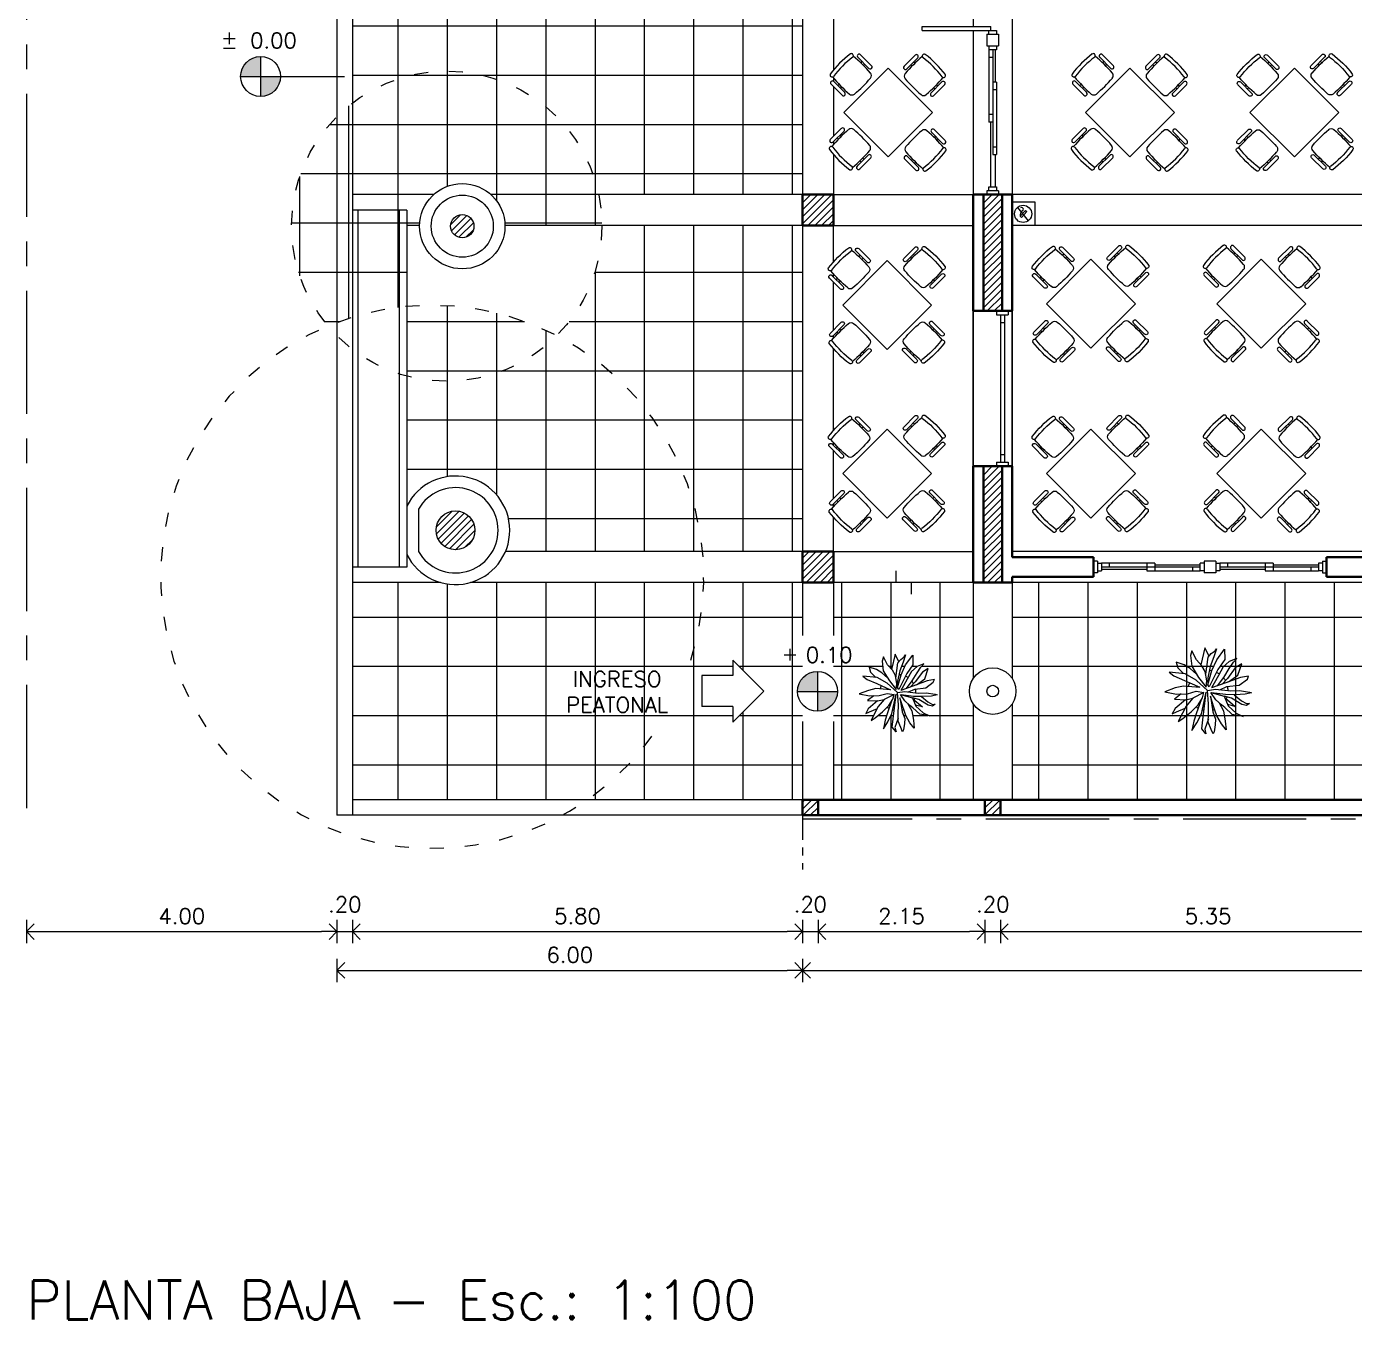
# Model space of a CAD drawing. Extents: x 1009 to 1343, y -172900 to 201.
# Drawn here: x 1012.3 to 1029.41, y 115.29 to 131.95 of the extents above; entities that cross this region are included whole.
import ezdxf

# ---------------------------------------------------------------- set-up
doc = ezdxf.new("R2010")
doc.units = 0
doc.header["$LTSCALE"] = 0.5
doc.linetypes.add('ACAD_ISO03W100', pattern=[30, 12, -18])
doc.linetypes.add('CENTER', pattern=[50.8, 31.75, -6.35, 6.35, -6.35])
doc.layers.get('0').update_dxf_attribs({"linetype": 'CONTINUOUS'})
doc.layers.get('Defpoints').update_dxf_attribs({"linetype": 'CONTINUOUS'})
for name, color, linetype, lineweight in [('Acotaciones', 9, 'CONTINUOUS', 9), ('Carpintería', 55, 'CONTINUOUS', 20), ('Detalles .05', 243, 'CONTINUOUS', 5), ('Detalles 01', 8, 'CONTINUOUS', 9), ('Equipamiento fijo', 31, 'CONTINUOUS', 13), ('Equipamiento movil', 33, 'CONTINUOUS', 9), ('Muros corte', 7, 'CONTINUOUS', 40), ('Muros vista', 253, 'CONTINUOUS', 25), ('Pisos', 252, 'CONTINUOUS', 18), ('Proyección', 4, 'ACAD_ISO03W100', 18), ('Punta 01', 6, 'CONTINUOUS', 9), ('Punta 015', 64, 'CONTINUOUS', 13), ('Punta 02', 11, 'CONTINUOUS', 20), ('Punta 05', 52, 'CONTINUOUS', 50), ('Sist. contra incendio', 1, 'CONTINUOUS', 18), ('Tratamiento pisos', 251, 'CONTINUOUS', 9), ('Vidrios', 147, 'CONTINUOUS', 13)]:
    doc.layers.add(name, color=color, linetype=linetype, lineweight=lineweight)
doc.styles.add('Texto 2 mm', font='simplex.shx', dxfattribs={"height": 0.2})
doc.styles.add('Texto 5 mm', font='simplex.shx', dxfattribs={"height": 0.5})
doc.dimstyles.new('Primera línea', dxfattribs={"dimscale": 0, "dimtxt": 0.2, "dimasz": 0.2, "dimexe": 0.15, "dimexo": 0, "dimgap": 0.1, "dimtad": 1, "dimzin": 4, "dimdsep": 46, "dimtxsty": 'Texto 2 mm', "dimblk": 'OPEN90', "dimcen": 2.5, "dimclrd": 256, "dimclre": 256, "dimclrt": 256, "dimadec": 0, "dimazin": 0, "dimtfac": 1, "dimtmove": 2, "dimatfit": 3, "dimldrblk": 'OPEN90', "dimfxl": 1, "dimtolj": 1, "dimtzin": 0, "dimlwd": -1, "dimlwe": -1, "dimarcsym": 0})
doc.dimstyles.new('Segunda línea', dxfattribs={"dimscale": 0, "dimtxt": 0.2, "dimasz": 0.2, "dimexe": 0.15, "dimexo": 0.5, "dimgap": 0.1, "dimtad": 1, "dimzin": 4, "dimdsep": 46, "dimtxsty": 'Texto 2 mm', "dimblk": 'OPEN90', "dimcen": 2.5, "dimclrd": 256, "dimclre": 256, "dimclrt": 256, "dimadec": 0, "dimazin": 0, "dimtfac": 1, "dimtmove": 2, "dimatfit": 3, "dimldrblk": 'OPEN90', "dimfxl": 1, "dimtolj": 1, "dimtzin": 0, "dimlwd": -1, "dimlwe": -1, "dimarcsym": 0})
pattern_1 = [(0, (0.4505, 12.5808), (1e-16, 0.635), []), (90, (0.4505, 12.5808), (-0.635, 2e-16), [])]
pattern_2 = [(45, (0.52796, 11.5044), (-0.0449012806, 0.0449012806), [])]

# ---------------------------------------------------------------- blocks, each defined once
blk = doc.blocks.new('_Open90')
at = {"color": 0, "linetype": 'ByBlock', "lineweight": -2}
for p, q in [((0, 0), (-1, 0)), ((-0.5, 0.5), (0, 0)), ((0, 0), (-0.5, -0.5))]:
    blk.add_line(p, q, dxfattribs=at)
blk = doc.blocks.new('*D204')
at = {"layer": 'Acotaciones', "transparency": 16777216}
for p, q in [((1012.296, 120.436), (1012.296, 120.136)), ((1016.296, 120.436), (1016.296, 120.136)), ((1012.496, 120.286), (1016.096, 120.286))]:
    blk.add_line(p, q, dxfattribs=at)
at = {"layer": 'Defpoints', "color": 0, "transparency": 16777216}
for p in [(1012.296, 120.436), (1016.296, 120.436), (1016.296, 120.286)]:
    blk.add_point(p, dxfattribs=at)
at = {"layer": 'Acotaciones', "transparency": 16777216, "xscale": 0.2, "yscale": 0.2, "zscale": 0.2, "rotation": 180}
blk.add_blockref('_Open90', (1012.296, 120.286), dxfattribs=at)
at = {"layer": 'Acotaciones', "transparency": 16777216, "xscale": 0.2, "yscale": 0.2, "zscale": 0.2}
blk.add_blockref('_Open90', (1016.296, 120.286), dxfattribs=at)
at = {"layer": 'Acotaciones', "transparency": 16777216, "insert": (1014.296, 120.486), "char_height": 0.2, "attachment_point": 5, "style": 'Texto 2 mm'}
blk.add_mtext('\\A1;4.00', dxfattribs=at)
blk = doc.blocks.new('Mesa con sillas')
at = {"layer": 'Equipamiento movil'}
for p, q in [((-0.217, 0.557), (-0.359, 0.7)), ((0.362, 0.708), (0.22, 0.565)), ((-0.574, -0.028), (-0.001, 0.545)), ((-0.394, 0.665), (-0.251, 0.523)), ((-0.34, 0.612), (-0.357, 0.595)), ((-0.305, 0.576), (-0.321, 0.56)), ((-0.001, 0.545), (0.572, -0.028)), ((0.254, 0.531), (0.397, 0.674)), ((0.324, 0.568), (0.307, 0.584)), ((0.36, 0.604), (0.343, 0.62)), ((-0.562, 0.212), (-0.705, 0.354)), ((0.708, 0.363), (0.565, 0.22)), ((-0.739, 0.32), (-0.596, 0.178)), ((-0.635, 0.317), (-0.651, 0.301)), ((-0.599, 0.282), (-0.615, 0.265)), ((0.599, 0.186), (0.742, 0.328)), ((0.618, 0.273), (0.602, 0.29)), ((0.654, 0.309), (0.638, 0.326)), ((-0.001, -0.6), (-0.574, -0.028)), ((0.572, -0.028), (-0.001, -0.6)), ((-0.604, -0.241), (-0.746, -0.384)), ((-0.712, -0.418), (-0.569, -0.276)), ((-0.623, -0.329), (-0.607, -0.345)), ((0.55, -0.285), (0.692, -0.428)), ((0.726, -0.394), (0.584, -0.251)), ((0.587, -0.355), (0.603, -0.339)), ((-0.659, -0.365), (-0.642, -0.381)), ((0.622, -0.391), (0.639, -0.375)), ((-0.258, -0.586), (-0.401, -0.729)), ((-0.367, -0.763), (-0.224, -0.621)), ((-0.364, -0.659), (-0.348, -0.676)), ((-0.328, -0.624), (-0.312, -0.64)), ((0.204, -0.631), (0.347, -0.773)), ((0.381, -0.739), (0.239, -0.596)), ((0.292, -0.65), (0.308, -0.634)), ((0.328, -0.685), (0.344, -0.669)), ((0.733, -0.527), (0.734, -0.527))]:
    blk.add_line(p, q, dxfattribs=at)
for centre, radius, start, end in [((0.321, -0.36), 1.342, 127.131, 142.869), ((-0.477, 0.687), 0.0255, 315.6251, 118.6369), ((-0.377, 0.683), 0.0242, 45, 225), ((1.739, -0.828), 1.988, 130.2245, 139.1817), ((0.38, 0.691), 0.0242, 315, 135), ((0.48, 0.695), 0.0255, 61.3631, 224.3749), ((-0.318, -0.352), 1.342, 37.131, 52.869), ((0.321, -0.36), 1.291, 127.131, 142.869), ((-1.736, -0.837), 1.988, 40.8183, 49.7755), ((-0.234, 0.54), 0.0242, 225, 45), ((0.237, 0.548), 0.0242, 135, 315), ((-0.318, -0.352), 1.291, 37.131, 52.869), ((-0.726, 0.437), 0.0255, 151.3631, 314.3749), ((-0.722, 0.337), 0.0242, 45, 225), ((0.797, 1.696), 1.988, 220.2245, 229.1817), ((-1.736, 1.696), 1.988, 310.8183, 319.1817), ((-0.269, 0.43), 0.0505, 319.1817, 40.8183), ((0.272, 0.438), 0.0505, 139.1817, 220.8183), ((1.739, 1.705), 1.988, 220.8183, 229.1817), ((-0.794, 1.705), 1.988, 310.8183, 319.7755), ((0.725, 0.345), 0.0242, 315, 135), ((0.729, 0.446), 0.0255, 225.6251, 28.6369), ((-0.579, 0.195), 0.0242, 225, 45), ((-0.469, 0.23), 0.0505, 229.1817, 310.8183), ((0.472, 0.238), 0.0505, 229.1817, 310.8183), ((0.582, 0.203), 0.0242, 135, 315), ((0.79, -1.76), 1.988, 130.8183, 139.7755), ((-0.587, -0.258), 0.0242, 315, 135), ((-0.477, -0.294), 0.0505, 49.1817, 130.8183), ((-1.743, -1.76), 1.988, 40.8183, 49.1817), ((1.723, -1.77), 1.988, 130.8183, 139.1817), ((0.457, -0.304), 0.0505, 49.1817, 130.8183), ((-0.81, -1.77), 1.988, 40.2245, 49.1817), ((0.567, -0.268), 0.0242, 45, 225), ((-0.734, -0.501), 0.0255, 45.6251, 208.6369), ((-0.729, -0.401), 0.0242, 135, 315), ((0.317, 0.3), 1.296, 217.1584, 232.8416), ((-0.277, -0.494), 0.0505, 319.1817, 40.8183), ((0.257, -0.503), 0.0505, 139.1817, 220.8183), ((-0.333, 0.287), 1.291, 307.131, 322.869), ((0.709, -0.411), 0.0242, 225, 45), ((0.714, -0.511), 0.0255, 331.3631, 134.3749), ((0.314, 0.296), 1.342, 217.131, 232.869), ((-1.743, 0.773), 1.988, 310.2245, 319.1817), ((-0.241, -0.604), 0.0242, 315, 135), ((0.222, -0.613), 0.0242, 45, 225), ((1.723, 0.763), 1.988, 220.8183, 229.7755), ((-0.333, 0.287), 1.342, 307.131, 322.869), ((-0.484, -0.751), 0.0255, 241.3631, 44.3749), ((-0.384, -0.746), 0.0242, 135, 315), ((0.364, -0.756), 0.0242, 225, 45), ((0.464, -0.761), 0.0255, 135.6251, 298.6369)]:
    blk.add_arc(centre, radius, start, end, dxfattribs=at)
blk = doc.blocks.new('*D205')
at = {"layer": 'Acotaciones', "transparency": 16777216}
for p, q in [((1016.496, 120.436), (1016.496, 120.136)), ((1022.296, 120.436), (1022.296, 120.136)), ((1016.696, 120.286), (1022.096, 120.286))]:
    blk.add_line(p, q, dxfattribs=at)
at = {"layer": 'Defpoints', "color": 0, "transparency": 16777216}
for p in [(1016.496, 120.436), (1022.296, 120.436), (1022.296, 120.286)]:
    blk.add_point(p, dxfattribs=at)
at = {"layer": 'Acotaciones', "transparency": 16777216, "xscale": 0.2, "yscale": 0.2, "zscale": 0.2, "rotation": 180}
blk.add_blockref('_Open90', (1016.496, 120.286), dxfattribs=at)
at = {"layer": 'Acotaciones', "transparency": 16777216, "xscale": 0.2, "yscale": 0.2, "zscale": 0.2}
blk.add_blockref('_Open90', (1022.296, 120.286), dxfattribs=at)
at = {"layer": 'Acotaciones', "transparency": 16777216, "insert": (1019.396, 120.486), "char_height": 0.2, "attachment_point": 5, "style": 'Texto 2 mm'}
blk.add_mtext('\\A1;5.80', dxfattribs=at)
blk = doc.blocks.new('*D206')
at = {"layer": 'Acotaciones', "transparency": 16777216}
for p, q in [((1022.496, 120.436), (1022.496, 120.136)), ((1024.646, 120.436), (1024.646, 120.136)), ((1022.696, 120.286), (1024.446, 120.286))]:
    blk.add_line(p, q, dxfattribs=at)
at = {"layer": 'Defpoints', "color": 0, "transparency": 16777216}
for p in [(1022.496, 120.436), (1024.646, 120.436), (1024.646, 120.286)]:
    blk.add_point(p, dxfattribs=at)
at = {"layer": 'Acotaciones', "transparency": 16777216, "xscale": 0.2, "yscale": 0.2, "zscale": 0.2, "rotation": 180}
blk.add_blockref('_Open90', (1022.496, 120.286), dxfattribs=at)
at = {"layer": 'Acotaciones', "transparency": 16777216, "xscale": 0.2, "yscale": 0.2, "zscale": 0.2}
blk.add_blockref('_Open90', (1024.646, 120.286), dxfattribs=at)
at = {"layer": 'Acotaciones', "transparency": 16777216, "insert": (1023.571, 120.486), "char_height": 0.2, "attachment_point": 5, "style": 'Texto 2 mm'}
blk.add_mtext('\\A1;2.15', dxfattribs=at)
blk = doc.blocks.new('*D207')
at = {"layer": 'Acotaciones', "transparency": 16777216}
for p, q in [((1024.846, 120.436), (1024.846, 120.136)), ((1030.196, 120.436), (1030.196, 120.136)), ((1025.046, 120.286), (1029.996, 120.286))]:
    blk.add_line(p, q, dxfattribs=at)
at = {"layer": 'Defpoints', "color": 0, "transparency": 16777216}
for p in [(1024.846, 120.436), (1030.196, 120.436), (1030.196, 120.286)]:
    blk.add_point(p, dxfattribs=at)
at = {"layer": 'Acotaciones', "transparency": 16777216, "xscale": 0.2, "yscale": 0.2, "zscale": 0.2, "rotation": 180}
blk.add_blockref('_Open90', (1024.846, 120.286), dxfattribs=at)
at = {"layer": 'Acotaciones', "transparency": 16777216, "xscale": 0.2, "yscale": 0.2, "zscale": 0.2}
blk.add_blockref('_Open90', (1030.196, 120.286), dxfattribs=at)
at = {"layer": 'Acotaciones', "transparency": 16777216, "insert": (1027.521, 120.486), "char_height": 0.2, "attachment_point": 5, "style": 'Texto 2 mm'}
blk.add_mtext('\\A1;5.35', dxfattribs=at)
blk = doc.blocks.new('*D211')
at = {"layer": 'Acotaciones', "transparency": 16777216}
for p, q in [((1016.296, 119.936), (1016.296, 119.636)), ((1016.496, 119.786), (1022.096, 119.786)), ((1022.296, 119.936), (1022.296, 119.636))]:
    blk.add_line(p, q, dxfattribs=at)
at = {"layer": 'Defpoints', "color": 0, "transparency": 16777216}
for p in [(1016.296, 120.436), (1022.296, 120.436), (1022.296, 119.786)]:
    blk.add_point(p, dxfattribs=at)
at = {"layer": 'Acotaciones', "transparency": 16777216, "xscale": 0.2, "yscale": 0.2, "zscale": 0.2, "rotation": 180}
blk.add_blockref('_Open90', (1016.296, 119.786), dxfattribs=at)
at = {"layer": 'Acotaciones', "transparency": 16777216, "xscale": 0.2, "yscale": 0.2, "zscale": 0.2}
blk.add_blockref('_Open90', (1022.296, 119.786), dxfattribs=at)
at = {"layer": 'Acotaciones', "transparency": 16777216, "insert": (1019.296, 119.986), "char_height": 0.2, "attachment_point": 5, "style": 'Texto 2 mm'}
blk.add_mtext('\\A1;6.00', dxfattribs=at)
blk = doc.blocks.new('*D212')
at = {"layer": 'Acotaciones', "transparency": 16777216}
for p, q in [((1022.296, 119.936), (1022.296, 119.636)), ((1022.496, 119.786), (1064.096, 119.786)), ((1064.296, 119.936), (1064.296, 119.636))]:
    blk.add_line(p, q, dxfattribs=at)
at = {"layer": 'Defpoints', "color": 0, "transparency": 16777216}
for p in [(1022.296, 120.436), (1064.296, 120.436), (1064.296, 119.786)]:
    blk.add_point(p, dxfattribs=at)
at = {"layer": 'Acotaciones', "transparency": 16777216, "xscale": 0.2, "yscale": 0.2, "zscale": 0.2, "rotation": 180}
blk.add_blockref('_Open90', (1022.296, 119.786), dxfattribs=at)
at = {"layer": 'Acotaciones', "transparency": 16777216, "xscale": 0.2, "yscale": 0.2, "zscale": 0.2}
blk.add_blockref('_Open90', (1064.296, 119.786), dxfattribs=at)
at = {"layer": 'Acotaciones', "transparency": 16777216, "insert": (1043.296, 119.986), "char_height": 0.2, "attachment_point": 5, "style": 'Texto 2 mm'}
blk.add_mtext('\\A1;42.00', dxfattribs=at)
blk = doc.blocks.new('Planta 1')
for p, q in [((-0.039, 0.64), (-0.099, 0.388)), ((0.024, 0.515), (-0.039, 0.64)), ((0.132, 0.627), (0.097, 0.506)), ((0.113, 0.595), (0.132, 0.627)), ((0.137, 0.461), (0.254, 0.622)), ((0.254, 0.622), (0.257, 0.466)), ((-0.35, 0.384), (-0.47, 0.424)), ((-0.47, 0.424), (-0.446, 0.342)), ((-0.233, 0.595), (-0.254, 0.525)), ((-0.254, 0.525), (-0.236, 0.364)), ((-0.166, 0.461), (-0.233, 0.595)), ((-0.084, 0.372), (-0.166, 0.461)), ((-0.027, 0.244), (0.009, 0.498)), ((0.009, 0.498), (0.057, 0.553)), ((0.097, 0.506), (0.041, 0.362)), ((0.057, 0.553), (0.113, 0.595)), ((0.063, 0.299), (0.137, 0.461)), ((0.257, 0.466), (0.156, 0.317)), ((0.326, 0.436), (0.233, 0.354)), ((0.438, 0.481), (0.326, 0.436)), ((0.326, 0.329), (0.387, 0.426)), ((0.387, 0.426), (0.438, 0.481)), ((0.512, 0.401), (0.416, 0.342)), ((0.456, 0.232), (0.512, 0.401)), ((-0.337, 0.252), (-0.574, 0.277)), ((-0.574, 0.277), (-0.502, 0.222)), ((-0.502, 0.222), (-0.345, 0.15)), ((-0.446, 0.342), (-0.358, 0.254)), ((-0.259, 0.329), (-0.35, 0.384)), ((-0.172, 0.158), (-0.337, 0.252)), ((-0.164, 0.246), (-0.259, 0.329)), ((-0.236, 0.364), (-0.134, 0.198)), ((-0.033, 0.287), (-0.084, 0.372)), ((-0.012, 0.145), (-0.033, 0.287)), ((0.041, 0.362), (0.004, 0.193)), ((0.004, 0.087), (0.063, 0.299)), ((0.156, 0.317), (0.026, 0.055)), ((0.164, 0.225), (0.102, 0.113)), ((0.233, 0.354), (0.164, 0.225)), ((0.246, 0.198), (0.326, 0.329)), ((0.416, 0.342), (0.297, 0.18)), ((0.315, 0.131), (0.456, 0.232)), ((0.616, 0.217), (0.496, 0.195)), ((0.597, 0.173), (0.616, 0.217)), ((-0.483, 0.039), (-0.637, -0.021)), ((-0.361, 0.068), (-0.483, 0.039)), ((-0.177, 0.051), (-0.361, 0.068)), ((-0.345, 0.15), (-0.116, 0.05)), ((-0.116, 0.05), (-0.177, 0.051)), ((0.002, 0.002), (-0.172, 0.158)), ((-0.134, 0.198), (-0.021, 0.051)), ((-0.021, 0.051), (-0.012, 0.145)), ((0.002, 0.002), (0.121, 0.019)), ((0.017, -0.2), (0.002, 0.002)), ((0.004, 0.193), (0.004, 0.087)), ((0.026, 0.055), (0.004, 0.087)), ((0.102, 0.113), (0.058, 0.039)), ((0.257, 0.111), (0.058, 0.039)), ((0.121, 0.019), (0.347, -0.006)), ((0.149, 0.072), (0.246, 0.198)), ((0.182, 0.012), (0.291, 0.061)), ((0.297, 0.18), (0.22, 0.096)), ((0.496, 0.195), (0.257, 0.111)), ((0.291, 0.061), (0.475, 0.081)), ((0.475, 0.081), (0.597, 0.173)), ((-0.637, -0.021), (-0.464, -0.053)), ((-0.394, -0.051), (-0.496, -0.128)), ((-0.496, -0.128), (-0.331, -0.138)), ((-0.331, -0.138), (-0.486, -0.267)), ((-0.464, -0.053), (-0.302, -0.048)), ((-0.331, -0.138), (-0.22, -0.115)), ((-0.22, -0.115), (-0.318, -0.232)), ((-0.302, -0.048), (-0.172, -0.011)), ((-0.053, -0.03), (-0.22, -0.115)), ((-0.172, -0.011), (-0.053, -0.03)), ((-0.097, -0.141), (-0.164, -0.334)), ((-0.142, -0.212), (-0.076, -0.108)), ((-0.092, -0.346), (-0.019, -0.022)), ((-0.076, -0.108), (-0.053, -0.03)), ((-0.068, -0.438), (-0.019, -0.022)), ((0.043, -0.084), (0.081, -0.319)), ((0.084, -0.22), (0.043, -0.084)), ((0.051, -0.031), (0.249, -0.086)), ((0.124, -0.138), (0.051, -0.031)), ((0.27, -0.061), (0.062, -0.034)), ((0.209, -0.215), (0.124, -0.138)), ((0.174, -0.184), (0.238, -0.304)), ((0.249, -0.086), (0.307, -0.227)), ((0.358, -0.113), (0.249, -0.086)), ((0.257, -0.103), (0.416, -0.237)), ((0.414, -0.066), (0.27, -0.061)), ((0.347, -0.006), (0.48, -0.001)), ((0.512, -0.207), (0.358, -0.113)), ((0.401, -0.065), (0.507, -0.153)), ((0.566, -0.056), (0.414, -0.066)), ((0.48, -0.001), (0.627, -0.023)), ((0.507, -0.153), (0.584, -0.195)), ((0.659, -0.036), (0.566, -0.056)), ((0.584, -0.195), (0.629, -0.192)), ((0.629, -0.192), (0.584, -0.222)), ((0.627, -0.023), (0.659, -0.036)), ((-0.486, -0.267), (-0.528, -0.349)), ((-0.528, -0.349), (-0.462, -0.317)), ((-0.462, -0.317), (-0.334, -0.262)), ((-0.374, -0.336), (-0.438, -0.461)), ((-0.318, -0.232), (-0.374, -0.336)), ((-0.369, -0.416), (-0.246, -0.317)), ((-0.246, -0.317), (-0.142, -0.212)), ((-0.164, -0.334), (-0.206, -0.458)), ((-0.161, -0.483), (-0.092, -0.346)), ((0.012, -0.475), (0.015, -0.354)), ((0.015, -0.354), (0.017, -0.2)), ((0.081, -0.319), (0.121, -0.428)), ((0.11, -0.294), (0.084, -0.22)), ((0.14, -0.379), (0.11, -0.294)), ((0.209, -0.5), (0.14, -0.379)), ((0.259, -0.254), (0.209, -0.215)), ((0.238, -0.304), (0.265, -0.456)), ((0.371, -0.356), (0.259, -0.254)), ((0.416, -0.237), (0.299, -0.208)), ((0.307, -0.227), (0.43, -0.336)), ((0.536, -0.386), (0.371, -0.356)), ((0.43, -0.336), (0.536, -0.386)), ((0.584, -0.222), (0.512, -0.207)), ((-0.438, -0.461), (-0.369, -0.416)), ((-0.206, -0.458), (-0.233, -0.6)), ((-0.233, -0.6), (-0.161, -0.483)), ((-0.086, -0.572), (-0.068, -0.438)), ((-0.023, -0.649), (-0.086, -0.572)), ((0.013, -0.425), (-0.041, -0.58)), ((-0.041, -0.58), (-0.023, -0.649)), ((0.057, -0.582), (0.012, -0.475)), ((0.084, -0.649), (0.057, -0.582)), ((0.116, -0.515), (0.1, -0.617)), ((0.121, -0.428), (0.116, -0.515)), ((0.281, -0.59), (0.209, -0.5)), ((0.265, -0.456), (0.281, -0.59)), ((0.1, -0.617), (0.084, -0.649))]:
    blk.add_line(p, q)
at = {"layer": 'Detalles .05'}
for start, end in [(125.0386, 125.0807), (79.6774, 86.207), (55.7777, 65.1238), (157.2574, 168.4231), (29.6412, 39.1255), (359.4429, 11.7162), (335.4998, 341.0401), (233.5733, 240.8096), (253.2847, 258.683), (283.2227, 289.1148), (309.5647, 313.1025)]:
    blk.add_arc((0.008, 0.001), 0.3, start, end, dxfattribs=at)

msp = doc.modelspace()

# ---------------------------------------------------------------- hatches: boundary and pattern name
at = {"layer": 'Detalles 01'}
h = msp.add_hatch(dxfattribs=at)
h.set_pattern_fill('ANSI31', color=256, scale=0.02, style=0)
h.set_pattern_definition(pattern_2)
h.paths.add_polyline_path([(1022.696, 129.786), (1022.296, 129.786), (1022.296, 129.386), (1022.696, 129.386)])
h = msp.add_hatch(dxfattribs=at)
h.set_pattern_fill('ANSI31', color=256, scale=0.02, style=0)
h.set_pattern_definition(pattern_2)
h.paths.add_polyline_path([(1024.866, 129.786), (1024.626, 129.786), (1024.626, 128.286), (1024.866, 128.286)])
h = msp.add_hatch(dxfattribs=at)
h.set_pattern_fill('ANSI31', color=256, scale=0.02, style=0)
h.set_pattern_definition(pattern_2)
h.paths.add_polyline_path([(1024.626, 124.786), (1024.866, 124.786), (1024.866, 126.286), (1024.626, 126.286)])
h = msp.add_hatch(dxfattribs=at)
h.set_pattern_fill('ANSI31', color=256, scale=0.02, style=0)
h.set_pattern_definition(pattern_2)
h.paths.add_polyline_path([(1022.696, 125.186), (1022.296, 125.186), (1022.296, 124.786), (1022.696, 124.786)])
h = msp.add_hatch(dxfattribs=at)
h.set_pattern_fill('ANSI31', color=256, scale=0.02, style=0)
h.set_pattern_definition(pattern_2)
h.paths.add_polyline_path([(1024.846, 121.786), (1024.846, 121.986), (1024.646, 121.986), (1024.646, 121.786)])
h.paths.add_polyline_path([(1022.296, 121.986), (1022.296, 121.786), (1022.496, 121.786), (1022.496, 121.986)])
at = {"layer": 'Tratamiento pisos'}
h = msp.add_hatch(dxfattribs=at)
h.set_pattern_fill('NET,_O', color=256, scale=0.2)
h.set_pattern_definition(pattern_1)
h.paths.add_polyline_path([(1016.496, 130.967), (1016.496, 129.786), (1017.542, 129.786, -0.38621), (1018.281, 129.786), (1019.669, 129.786, 0.552415)], flags=16)
h.paths.add_polyline_path([(1019.669, 129.786), (1022.296, 129.786), (1022.296, 132.786), (1021.796, 132.786), (1021.396, 132.386), (1021.396, 132.586), (1020.996, 132.586), (1020.996, 132.786), (1016.496, 132.786), (1016.496, 130.967, -0.552415)])
h.paths.add_polyline_path([(1020.996, 132.786), (1020.996, 132.986), (1021.396, 132.986), (1021.396, 133.186), (1021.796, 132.786), (1022.296, 132.786), (1022.296, 135.786), (1016.496, 135.786), (1016.496, 132.786)])
h = msp.add_hatch(dxfattribs=at)
h.set_pattern_fill('NET,_O', color=256, scale=0.2)
h.set_pattern_definition(pattern_1)
h.paths.add_polyline_path([(1022.296, 129.386), (1019.711, 129.386, -0.199108), (1019.13, 127.969, -0.255456), (1021.008, 125.186), (1022.296, 125.186)])
h.paths.add_polyline_path([(1019.13, 127.969, -0.268375), (1017.196, 127.446), (1017.196, 125.77, -0.970633), (1018.468, 125.186), (1021.008, 125.186, 0.255456)])
h.paths.add_polyline_path([(1017.196, 128.344), (1017.196, 127.446, 0.268375), (1019.13, 127.969, 0.143577)])
h.paths.add_polyline_path([(1016.181, 128.091, -0.075148), (1017.196, 128.344), (1017.196, 129.386), (1017.361, 129.386, -0.986953), (1018.461, 129.386), (1019.711, 129.386, 0.998196), (1015.711, 129.379, 0.176653)])
h = msp.add_hatch(dxfattribs=at)
h.set_pattern_fill('ANSI31', color=256, scale=0.02, style=0)
h.set_pattern_definition([(45, (0.24161, 12.060825), (-0.0449012806, 0.0449012806), [])])
h.paths.add_polyline_path([(1018.061, 129.379, 1), (1017.761, 129.379, 1)])
h = msp.add_hatch(dxfattribs=at)
h.set_pattern_fill('ANSI31', color=256, scale=0.02, style=0)
h.set_pattern_definition([(45, (0.28395, 12.25062), (-0.0449012806, 0.0449012806), [])])
h.paths.add_polyline_path([(1018.073, 125.459, 1), (1017.573, 125.459, 1)])
h = msp.add_hatch(dxfattribs=at)
h.set_pattern_fill('NET,_O', color=256, scale=0.2)
h.set_pattern_definition(pattern_1)
h.paths.add_polyline_path([(1018.016, 124.786, -0.140348), (1017.631, 124.786), (1016.496, 124.786), (1016.496, 121.986), (1022.296, 121.986), (1022.296, 124.786)])
h.paths.add_polyline_path([(1020.996, 123.586), (1021.396, 123.586), (1021.396, 123.786), (1021.796, 123.386), (1021.396, 122.986), (1021.396, 123.186), (1020.996, 123.186)], flags=16)
h = msp.add_hatch(dxfattribs=at)
h.set_pattern_fill('NET,_O', color=256, scale=0.2)
h.set_pattern_definition(pattern_1)
h.paths.add_polyline_path([(1024.496, 124.786), (1022.696, 124.786), (1022.696, 121.986), (1024.496, 121.986), (1024.496, 123.22, -0.147477), (1024.446, 123.386, -0.147477), (1024.496, 123.552)])
h.paths.add_polyline_path([(1023.857, 123.738), (1023.818, 123.696), (1023.77, 123.621), (1023.708, 123.519), (1023.704, 123.513, -0.041407), (1023.726, 123.482), (1023.748, 123.506), (1023.84, 123.631), (1023.914, 123.677), (1023.871, 123.546), (1023.762, 123.468), (1023.902, 123.517), (1023.995, 123.534), (1023.98, 123.5), (1023.886, 123.429), (1023.751, 123.414, -0.053604), (1023.756, 123.365), (1023.787, 123.361), (1023.89, 123.365), (1024.003, 123.348), (1024.028, 123.338), (1023.956, 123.323), (1023.838, 123.315), (1023.828, 123.315), (1023.91, 123.248), (1023.97, 123.215), (1024.005, 123.217), (1023.97, 123.194), (1023.914, 123.205), (1023.795, 123.278), (1023.744, 123.291, -0.024179), (1023.735, 123.27), (1023.84, 123.182), (1023.75, 123.205), (1023.756, 123.19), (1023.851, 123.105), (1023.933, 123.067), (1023.805, 123.09), (1023.719, 123.169), (1023.683, 123.197, -0.015438), (1023.672, 123.188), (1023.702, 123.13), (1023.723, 123.013), (1023.735, 122.909), (1023.679, 122.978), (1023.626, 123.073), (1023.603, 123.138), (1023.6, 123.147, -0.025715), (1023.577, 123.141), (1023.581, 123.119), (1023.611, 123.034), (1023.607, 122.967), (1023.595, 122.888), (1023.583, 122.863), (1023.562, 122.915), (1023.527, 122.998), (1023.528, 123.037), (1023.486, 122.917), (1023.5, 122.863), (1023.451, 122.923), (1023.465, 123.026), (1023.478, 123.139, -0.023559), (1023.457, 123.144), (1023.447, 123.098), (1023.393, 122.992), (1023.337, 122.901), (1023.358, 123.011), (1023.391, 123.107), (1023.41, 123.164, -0.031585), (1023.386, 123.18), (1023.327, 123.121), (1023.232, 123.044), (1023.179, 123.009), (1023.228, 123.105), (1023.259, 123.163), (1023.16, 123.121), (1023.108, 123.096), (1023.141, 123.159), (1023.261, 123.259), (1023.133, 123.267), (1023.213, 123.326), (1023.158, 123.325), (1023.024, 123.35), (1023.144, 123.396), (1023.238, 123.419), (1023.296, 123.413, -0.048758), (1023.309, 123.457), (1023.251, 123.482), (1023.129, 123.538), (1023.073, 123.581), (1023.24, 123.563), (1023.172, 123.631), (1023.154, 123.694), (1023.247, 123.663), (1023.317, 123.621), (1023.39, 123.557, -0.000184), (1023.39, 123.557), (1023.335, 123.648), (1023.321, 123.773), (1023.337, 123.827), (1023.389, 123.723), (1023.441, 123.666), (1023.488, 123.861), (1023.536, 123.765), (1023.562, 123.794), (1023.605, 123.827), (1023.62, 123.852), (1023.593, 123.758), (1023.55, 123.646), (1023.539, 123.599, -0.028046), (1023.565, 123.596), (1023.624, 123.723), (1023.715, 123.848), (1023.717, 123.727), (1023.638, 123.611), (1023.622, 123.578, -0.040803), (1023.655, 123.559), (1023.698, 123.64), (1023.77, 123.704)], flags=16)
h = msp.add_hatch(dxfattribs=at)
h.set_pattern_fill('NET,_O', color=256, scale=0.2)
h.set_pattern_definition(pattern_1)
h.paths.add_polyline_path([(1024.996, 124.786), (1024.996, 123.552, -0.147477), (1025.046, 123.386, -0.147477), (1024.996, 123.22), (1024.996, 121.986), (1030.096, 121.986), (1030.096, 123.162, -0.213422), (1029.996, 123.386, -0.213422), (1030.096, 123.61), (1030.096, 124.786)])
h.paths.add_polyline_path([(1027.624, 123.63), (1027.735, 123.794), (1027.732, 123.928), (1027.632, 123.789), (1027.567, 123.65), (1027.567, 123.648, -0.058012)], flags=16)
at = {"layer": 'Vidrios', "linetype": 'Continuous'}
h = msp.add_hatch(color=256, dxfattribs=at)
h.paths.add_polyline_path([(1015.312, 131.566, 0.414214), (1015.056, 131.309), (1015.312, 131.309)])
h.paths.add_polyline_path([(1015.569, 131.309), (1015.312, 131.309), (1015.312, 131.053, 0.414214)])
h = msp.add_hatch(color=256, dxfattribs=at)
h.paths.add_polyline_path([(1022.488, 123.639, 0.414214), (1022.231, 123.383), (1022.488, 123.383)])
h.paths.add_polyline_path([(1022.744, 123.383), (1022.488, 123.383), (1022.488, 123.126, 0.414214)])

# ---------------------------------------------------------------- linework, layer by layer
at = {"layer": 'Acotaciones'}
for p, q in [((1016.296, 120.436), (1016.296, 120.136)), ((1016.496, 120.436), (1016.496, 120.136)), ((1016.296, 120.286), (1016.496, 120.286)), ((1022.296, 120.286), (1022.496, 120.286)), ((1024.646, 120.286), (1024.846, 120.286))]:
    msp.add_line(p, q, dxfattribs=at)
at = {"layer": 'Carpintería'}
for p, q in [((1023.838, 131.953), (1024.721, 131.953)), ((1023.838, 131.903), (1023.838, 131.953)), ((1024.721, 131.903), (1024.721, 131.953)), ((1023.838, 131.903), (1024.721, 131.903)), ((1024.671, 131.853), (1024.671, 131.703)), ((1024.671, 131.853), (1024.821, 131.853)), ((1024.696, 131.853), (1024.696, 131.903)), ((1024.696, 131.903), (1024.796, 131.903)), ((1024.796, 131.903), (1024.796, 131.853)), ((1024.821, 131.853), (1024.821, 131.703)), ((1024.671, 131.703), (1024.821, 131.703)), ((1024.696, 131.703), (1024.696, 131.653)), ((1024.796, 131.653), (1024.696, 131.653)), ((1024.696, 131.653), (1024.696, 130.719)), ((1024.746, 131.653), (1024.746, 130.303)), ((1024.796, 131.703), (1024.796, 131.653)), ((1024.746, 131.553), (1024.696, 131.553)), ((1024.796, 131.236), (1024.746, 131.236)), ((1024.796, 131.136), (1024.746, 131.136)), ((1024.796, 131.236), (1024.796, 130.303)), ((1024.746, 130.819), (1024.696, 130.819)), ((1024.746, 130.719), (1024.696, 130.719)), ((1024.746, 130.403), (1024.796, 130.403)), ((1024.746, 130.303), (1024.796, 130.303)), ((1024.696, 129.836), (1024.696, 129.886)), ((1024.696, 129.886), (1024.796, 129.886)), ((1024.796, 129.886), (1024.796, 129.836)), ((1024.821, 129.836), (1024.671, 129.836)), ((1024.671, 129.836), (1024.671, 129.786)), ((1024.821, 129.836), (1024.821, 129.786)), ((1024.796, 128.286), (1024.796, 128.236)), ((1024.796, 128.236), (1024.946, 128.236)), ((1024.846, 128.236), (1024.846, 126.336)), ((1024.896, 128.236), (1024.896, 126.336)), ((1024.946, 128.286), (1024.946, 128.236)), ((1024.846, 128.136), (1024.896, 128.136)), ((1024.796, 126.336), (1024.946, 126.336)), ((1024.796, 126.336), (1024.796, 126.286)), ((1024.846, 126.436), (1024.896, 126.436)), ((1024.946, 126.336), (1024.946, 126.286)), ((1026.096, 125.061), (1026.046, 125.061)), ((1026.096, 125.061), (1026.096, 124.911)), ((1026.096, 125.036), (1026.146, 125.036)), ((1026.096, 124.936), (1026.146, 124.936)), ((1026.146, 125.036), (1026.146, 124.936)), ((1026.834, 125.036), (1026.146, 125.036)), ((1027.421, 124.986), (1026.146, 124.986)), ((1026.246, 125.036), (1026.246, 124.986)), ((1026.734, 125.036), (1026.734, 124.936)), ((1026.734, 124.936), (1027.421, 124.936)), ((1026.834, 125.036), (1026.834, 124.936)), ((1027.321, 124.986), (1027.321, 124.936)), ((1027.471, 125.036), (1027.421, 125.036)), ((1027.421, 124.936), (1027.421, 125.036)), ((1027.471, 124.936), (1027.421, 124.936)), ((1027.621, 125.061), (1027.471, 125.061)), ((1027.471, 125.061), (1027.471, 124.911)), ((1027.621, 125.061), (1027.621, 124.911)), ((1027.621, 125.036), (1027.671, 125.036)), ((1027.671, 124.936), (1027.621, 124.936)), ((1027.671, 125.036), (1027.671, 124.936)), ((1028.359, 125.036), (1027.671, 125.036)), ((1028.946, 124.986), (1027.671, 124.986)), ((1027.771, 125.036), (1027.771, 124.986)), ((1028.259, 125.036), (1028.259, 124.936)), ((1028.259, 124.936), (1028.946, 124.936)), ((1028.359, 125.036), (1028.359, 124.936)), ((1028.846, 124.986), (1028.846, 124.936)), ((1028.946, 125.036), (1028.946, 124.936)), ((1028.996, 125.036), (1028.946, 125.036)), ((1028.996, 124.936), (1028.946, 124.936)), ((1028.996, 125.061), (1028.996, 124.911)), ((1028.996, 125.061), (1029.046, 125.061)), ((1026.096, 124.911), (1026.046, 124.911)), ((1027.621, 124.911), (1027.471, 124.911)), ((1028.996, 124.911), (1029.046, 124.911))]:
    msp.add_line(p, q, dxfattribs=at)
at = {"layer": 'Detalles 01', "linetype": 'CENTER', "ltscale": 0.1}
for p, q in [((1012.296, 143.786), (1012.296, 121.786)), ((1064.346, 121.736), (1022.296, 121.736))]:
    msp.add_line(p, q, dxfattribs=at)
at = {"layer": 'Detalles 01'}
for p, q in [((1024.776, 131.653), (1024.776, 131.236)), ((1024.716, 130.719), (1024.716, 129.886)), ((1024.776, 130.303), (1024.776, 129.886)), ((1023.496, 124.936), (1023.496, 124.786)), ((1026.146, 124.956), (1026.734, 124.956)), ((1026.834, 125.016), (1027.421, 125.016)), ((1027.671, 124.956), (1028.259, 124.956)), ((1028.359, 125.016), (1028.946, 125.016)), ((1023.696, 124.786), (1023.696, 124.636))]:
    msp.add_line(p, q, dxfattribs=at)
at = {"layer": 'Detalles 01', "linetype": 'CENTER', "ltscale": 0.02}
msp.add_line((1022.296, 121.786), (1022.296, 121.086), dxfattribs=at)
at = {"layer": 'Equipamiento fijo'}
for p, q in [((1017.196, 125.77), (1017.196, 125.148)), ((1017.346, 125.732), (1017.346, 125.185))]:
    msp.add_line(p, q, dxfattribs=at)
for centre, radius in [((1017.911, 129.379), 0.55), ((1017.911, 129.379), 0.4), ((1024.746, 123.386), 0.3)]:
    msp.add_circle(centre, radius, dxfattribs=at)
for radius, start, end in [(0.7, 206.3656, 153.6344), (0.55, 209.8181, 150.1819)]:
    msp.add_arc((1017.823, 125.459), radius, start, end, dxfattribs=at)
at = {"layer": 'Muros corte'}
for p, q in [((1022.296, 129.786), (1022.696, 129.786)), ((1022.296, 129.386), (1022.296, 129.786)), ((1022.696, 129.786), (1022.696, 129.386)), ((1024.996, 129.786), (1024.496, 129.786)), ((1024.496, 128.286), (1024.496, 129.786)), ((1024.626, 128.286), (1024.626, 129.786)), ((1024.866, 129.786), (1024.866, 128.286)), ((1024.996, 129.786), (1024.996, 128.286)), ((1022.696, 129.386), (1022.296, 129.386)), ((1024.496, 128.286), (1024.996, 128.286)), ((1024.496, 124.786), (1024.496, 126.286)), ((1024.496, 126.286), (1024.996, 126.286)), ((1024.626, 124.786), (1024.626, 126.286)), ((1024.866, 126.286), (1024.866, 124.786)), ((1024.996, 126.286), (1024.996, 125.111)), ((1022.296, 124.786), (1022.296, 125.186)), ((1022.296, 125.186), (1022.696, 125.186)), ((1022.696, 125.186), (1022.696, 124.786)), ((1026.046, 125.111), (1024.996, 125.111)), ((1026.046, 125.111), (1026.046, 124.861)), ((1029.926, 125.111), (1029.046, 125.111)), ((1029.046, 125.111), (1029.046, 124.861)), ((1022.696, 124.786), (1022.296, 124.786)), ((1024.996, 124.786), (1024.496, 124.786)), ((1024.996, 124.786), (1024.996, 124.861)), ((1026.046, 124.861), (1024.996, 124.861)), ((1030.096, 124.861), (1029.046, 124.861)), ((1064.296, 121.986), (1022.296, 121.986)), ((1022.296, 121.986), (1022.296, 121.786)), ((1022.496, 121.986), (1022.496, 121.786)), ((1024.646, 121.786), (1024.646, 121.986)), ((1024.846, 121.786), (1024.846, 121.986)), ((1064.296, 121.786), (1022.296, 121.786))]:
    msp.add_line(p, q, dxfattribs=at)
at = {"layer": 'Muros vista'}
for p, q in [((1024.496, 128.286), (1024.496, 126.286)), ((1024.996, 128.286), (1024.996, 126.286))]:
    msp.add_line(p, q, dxfattribs=at)
at = {"layer": 'Pisos'}
for p, q in [((1016.296, 143.786), (1016.296, 121.786)), ((1022.296, 135.786), (1022.296, 129.786)), ((1017.196, 129.586), (1016.496, 129.586)), ((1016.496, 129.586), (1016.496, 124.986)), ((1016.566, 129.586), (1016.566, 124.986)), ((1017.096, 129.586), (1017.096, 124.986)), ((1017.196, 129.586), (1017.196, 125.77)), ((1022.296, 129.386), (1022.296, 125.186)), ((1017.196, 125.148), (1017.196, 124.986)), ((1017.196, 124.986), (1016.496, 124.986)), ((1024.496, 124.786), (1022.696, 124.786)), ((1030.096, 124.786), (1024.996, 124.786)), ((1022.296, 121.786), (1016.296, 121.786))]:
    msp.add_line(p, q, dxfattribs=at)
at = {"layer": 'Proyección', "ltscale": 0.03}
msp.add_circle((1017.711, 129.379), 2, dxfattribs=at)
msp.add_arc((1017.523, 124.859), 3.5, 342.148, 327.6473, dxfattribs=at)
at = {"layer": 'Punta 01', "linetype": 'Continuous'}
for p, q in [((1014.835, 131.799), (1014.985, 131.799)), ((1014.91, 131.724), (1014.91, 131.874)), ((1014.835, 131.672), (1014.985, 131.672)), ((1022.135, 123.78), (1022.135, 123.93)), ((1022.06, 123.855), (1022.21, 123.855))]:
    msp.add_line(p, q, dxfattribs=at)
at = {"layer": 'Punta 015', "linetype": 'Continuous'}
for p, q in [((1015.312, 131.566), (1015.312, 131.053)), ((1015.056, 131.309), (1016.395, 131.309)), ((1022.488, 123.639), (1022.488, 123.126)), ((1022.231, 123.383), (1022.744, 123.383))]:
    msp.add_line(p, q, dxfattribs=at)
for centre in [(1015.312, 131.309), (1022.488, 123.383)]:
    msp.add_circle(centre, 0.257, dxfattribs=at)
at = {"layer": 'Punta 02'}
for p, q in [((1021.396, 123.786), (1021.396, 123.586)), ((1021.396, 123.786), (1021.796, 123.386)), ((1020.996, 123.586), (1020.996, 123.186)), ((1021.396, 123.586), (1020.996, 123.586)), ((1021.396, 122.986), (1021.796, 123.386)), ((1021.396, 123.186), (1020.996, 123.186)), ((1021.396, 123.186), (1021.396, 122.986))]:
    msp.add_line(p, q, dxfattribs=at)
for centre, radius in [((1017.911, 129.379), 0.15), ((1017.823, 125.459), 0.25), ((1024.746, 123.386), 0.075)]:
    msp.add_circle(centre, radius, dxfattribs=at)
at = {"layer": 'Sist. contra incendio'}
msp.add_line((1025.066, 129.619), (1025.204, 129.449), dxfattribs=at)
at = {"layer": 'Sist. contra incendio', "color": 0}
for points in [[(1024.996, 129.691), (1025.29, 129.691), (1025.29, 129.386), (1024.996, 129.386)], [(1025.117, 129.493), (1025.1, 129.508), (1025.167, 129.583), (1025.184, 129.568)]]:
    msp.add_lwpolyline(points, close=True, dxfattribs=at)
at = {"layer": 'Sist. contra incendio'}
msp.add_circle((1025.138, 129.538), 0.111, dxfattribs=at)
at = {"layer": 'Sist. contra incendio', "color": 0}
for centre, radius, start, end in [((1025.158, 129.523), 0.0596, 117.3995, 194.4218), ((1025.118, 129.596), 0.0234, 303.3783, 123.3783)]:
    msp.add_arc(centre, radius, start, end, dxfattribs=at)
at = {"layer": 'Tratamiento pisos'}
for p, q in [((1016.496, 135.986), (1016.496, 129.586)), ((1024.996, 135.786), (1024.996, 129.786)), ((1022.696, 134.18), (1022.696, 131.395)), ((1024.496, 133.619), (1024.496, 131.953)), ((1024.496, 131.903), (1024.496, 129.786)), ((1022.696, 131.285), (1022.696, 131.245)), ((1022.696, 131.177), (1022.696, 130.54)), ((1022.696, 130.472), (1022.696, 130.434)), ((1022.696, 130.301), (1022.696, 129.786)), ((1017.542, 129.786), (1016.496, 129.786)), ((1022.296, 129.786), (1018.281, 129.786)), ((1022.696, 129.786), (1024.496, 129.786)), ((1030.096, 129.786), (1024.996, 129.786)), ((1017.361, 129.386), (1017.196, 129.386)), ((1022.296, 129.386), (1018.461, 129.386)), ((1022.696, 129.386), (1024.496, 129.386)), ((1022.696, 128.92), (1022.696, 129.386)), ((1030.096, 129.386), (1024.996, 129.386)), ((1022.696, 128.724), (1022.696, 128.761)), ((1022.696, 128.043), (1022.696, 128.655)), ((1022.696, 127.936), (1022.696, 127.974)), ((1022.696, 126.747), (1022.696, 127.799)), ((1022.696, 126.552), (1022.696, 126.588)), ((1022.696, 125.87), (1022.696, 126.483)), ((1022.696, 125.764), (1022.696, 125.802)), ((1022.696, 125.186), (1022.696, 125.627)), ((1022.296, 125.186), (1018.468, 125.186)), ((1022.696, 125.186), (1024.496, 125.186)), ((1029.926, 125.186), (1024.996, 125.186)), ((1016.496, 124.986), (1016.496, 121.786)), ((1017.631, 124.786), (1016.496, 124.786)), ((1022.296, 124.786), (1018.016, 124.786)), ((1022.296, 124.786), (1022.296, 124.104)), ((1022.696, 124.786), (1022.696, 124.104)), ((1024.496, 124.786), (1024.496, 123.552)), ((1024.996, 124.786), (1024.996, 123.552)), ((1024.496, 123.22), (1024.496, 121.986)), ((1024.996, 123.22), (1024.996, 121.986)), ((1022.296, 122.996), (1022.296, 121.986)), ((1022.696, 122.996), (1022.696, 121.986)), ((1022.296, 121.986), (1016.496, 121.986))]:
    msp.add_line(p, q, dxfattribs=at)

# ---------------------------------------------------------------- block references
at = {"layer": 'Detalles .05'}
for p, xscale, yscale, zscale in [((1027.514, 123.393), 0.8606940249600002, 0.8606940249600002, 0.8606940249600002), ((1023.518, 123.366), 0.7746246224640002, 0.7746246224640002, 0.7746246224640002)]:
    msp.add_blockref('Planta 1', p, dxfattribs=dict(at, xscale=xscale, yscale=yscale, zscale=zscale))
at = {"layer": 'Equipamiento movil'}
for p, rotation in [((1023.426, 130.844), 270), ((1026.543, 130.844), 270), ((1028.179, 128.381), 90.0000000000102), ((1028.179, 126.191), 90.0000000000102)]:
    msp.add_blockref('Mesa con sillas', p, dxfattribs=dict(at, rotation=rotation))
at = {"layer": 'Equipamiento movil', "xscale": -1}
for p, rotation in [((1028.605, 130.844), 90.00000000007819), ((1023.414, 128.364), 269.999999999983), ((1026.039, 128.381), 270.0000000000102), ((1023.414, 126.191), 269.999999999983), ((1026.039, 126.191), 270.0000000000102)]:
    msp.add_blockref('Mesa con sillas', p, dxfattribs=dict(at, rotation=rotation))

# ---------------------------------------------------------------- texts
at = {"layer": 'Acotaciones', "char_height": 0.2, "attachment_point": 5, "style": 'Texto 2 mm'}
for insert in [(1016.396, 120.637), (1022.396, 120.637), (1024.746, 120.637)]:
    msp.add_mtext('\\A1;.20', dxfattribs=dict(at, insert=insert))
at = {"layer": 'Punta 015', "linetype": 'Continuous', "insert": (1015.478, 131.773), "char_height": 0.2, "attachment_point": 5, "style": 'Texto 2 mm'}
msp.add_mtext('0.00', dxfattribs=at)
at = {"layer": 'Punta 02', "linetype": 'Continuous', "insert": (1022.638, 123.852), "char_height": 0.2, "attachment_point": 5, "style": 'Texto 2 mm'}
msp.add_mtext('0.10', dxfattribs=at)
at = {"layer": 'Punta 02', "insert": (1019.907, 123.642), "char_height": 0.2, "width": 1.57795, "attachment_point": 2, "style": 'Texto 2 mm'}
msp.add_mtext('INGRESO\\PPEATONAL', dxfattribs=at)
at = {"layer": 'Punta 05', "insert": (1012.295, 115.787), "char_height": 0.5, "width": 11.2723, "attachment_point": 1, "style": 'Texto 5 mm'}
msp.add_mtext('PLANTA BAJA - Esc.: 1:100', dxfattribs=at)

# ---------------------------------------------------------------- dimensions: what is measured, and where the dimension line sits
at = {"layer": 'Acotaciones'}
for base, p1, p2, dimstyle, picture, middle in [((1016.296, 120.286), (1012.296, 120.436), (1016.296, 120.436), 'Primera línea', '*D204', (1014.296, 120.486)), ((1022.296, 120.286), (1016.496, 120.436), (1022.296, 120.436), 'Primera línea', '*D205', (1019.396, 120.486)), ((1024.646, 120.286), (1022.496, 120.436), (1024.646, 120.436), 'Primera línea', '*D206', (1023.571, 120.486)), ((1030.196, 120.286), (1024.846, 120.436), (1030.196, 120.436), 'Primera línea', '*D207', (1027.521, 120.486)), ((1022.296, 119.786), (1016.296, 120.436), (1022.296, 120.436), 'Segunda línea', '*D211', (1019.296, 119.986)), ((1064.296, 119.786), (1022.296, 120.436), (1064.296, 120.436), 'Segunda línea', '*D212', (1043.296, 119.986))]:
    dim = msp.add_linear_dim(base=base, p1=p1, p2=p2, dimstyle=dimstyle, override={"dimscale": 1}, dxfattribs=at)
    dim.commit()
    dim.dimension.update_dxf_attribs({"geometry": picture, "text_midpoint": middle})

doc.saveas('drawing.dxf')
